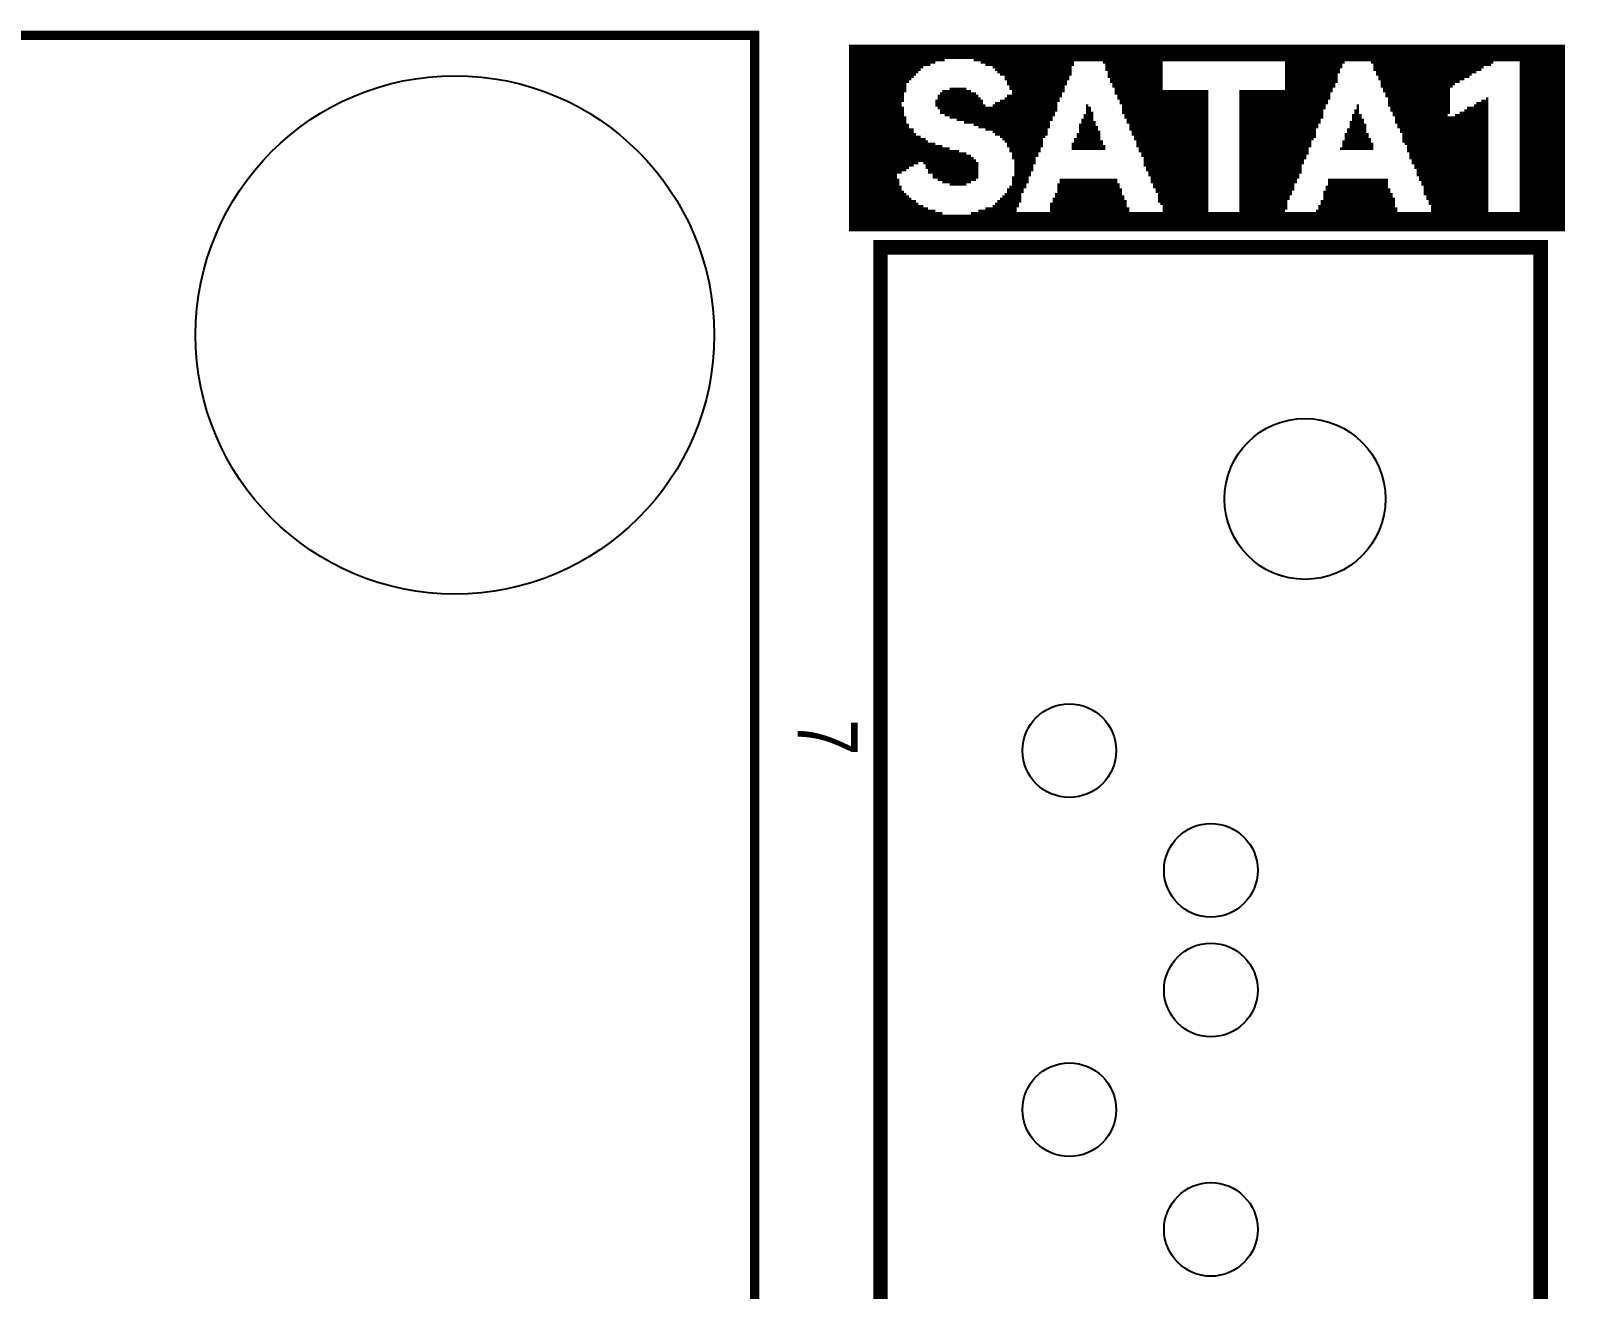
# Model space of a CAD drawing. Extents: x -92 to 136, y -31 to 80.
# Drawn here: x 62.37 to 78.66, y 56.84 to 70.19 of the extents above; entities that cross this region are included whole.
import ezdxf

# ---------------------------------------------------------------- set-up
doc = ezdxf.new("R2010")
doc.units = 0
for name, color, linetype in [('BG_SILKSCREEN_TOP', 85, 'CONTINUOUS'), ('PG_SILKSCREEN_TOP', 85, 'CONTINUOUS'), ('PIN_TOP', 1, 'CONTINUOUS')]:
    doc.layers.add(name, color=color, linetype=linetype)

msp = doc.modelspace()

# ---------------------------------------------------------------- linework, layer by layer
at = {"layer": 'BG_SILKSCREEN_TOP'}
for points, const_width in [([(70.050406, 70.142354), (-9.949688, 70.142354), (-9.949688, -9.85774), (70.050406, -9.85774), (70.050406, 70.142354)], 0.100076), ([(71.05142, 70.03288), (78.64602, 70.03288)], 0.0254), ([(71.05142, 70.00748), (78.64602, 70.00748)], 0.0254), ([(71.05142, 69.98208), (78.64602, 69.98208)], 0.0254), ([(71.05142, 69.95668), (78.64602, 69.95668)], 0.0254), ([(71.05142, 69.93128), (78.64602, 69.93128)], 0.0254), ([(71.05142, 69.90588), (78.64602, 69.90588)], 0.0254), ([(71.05142, 69.88048), (72.06742, 69.88048)], 0.0254), ([(71.05142, 69.85508), (71.96582, 69.85508)], 0.0254), ([(72.37222, 69.88048), (78.64602, 69.88048)], 0.0254), ([(72.44842, 69.85508), (73.43902, 69.85508)], 0.0254), ([(73.74382, 69.85508), (74.37882, 69.85508)], 0.0254), ([(75.67422, 69.85508), (76.30922, 69.85508)], 0.0254), ([(77.88402, 69.85508), (76.58862, 69.85508)], 0.0254), ([(78.16342, 69.85508), (78.64602, 69.85508)], 0.0254), ([(71.05142, 69.82968), (71.91502, 69.82968)], 0.0254), ([(71.05142, 69.80428), (71.83882, 69.80428)], 0.0254), ([(71.05142, 69.77888), (71.81342, 69.77888)], 0.0254), ([(71.05142, 69.75348), (71.78802, 69.75348)], 0.0254), ([(71.76262, 69.72808), (71.05142, 69.72808)], 0.0254), ([(71.05142, 69.70268), (71.73722, 69.70268)], 0.0254), ([(73.43902, 69.82968), (72.49922, 69.82968)], 0.0254), ([(72.57542, 69.80428), (73.41362, 69.80428)], 0.0254), ([(73.41362, 69.77888), (72.60082, 69.77888)], 0.0254), ([(72.62622, 69.75348), (73.41362, 69.75348)], 0.0254), ([(72.65162, 69.72808), (73.41362, 69.72808)], 0.0254), ([(73.38822, 69.70268), (72.70242, 69.70268)], 0.0254), ([(73.76922, 69.82968), (74.37882, 69.82968)], 0.0254), ([(73.76922, 69.80428), (74.37882, 69.80428)], 0.0254), ([(73.76922, 69.77888), (74.37882, 69.77888)], 0.0254), ([(73.79462, 69.75348), (74.37882, 69.75348)], 0.0254), ([(73.79462, 69.72808), (74.37882, 69.72808)], 0.0254), ([(73.79462, 69.70268), (74.37882, 69.70268)], 0.0254), ([(75.67422, 69.82968), (76.28382, 69.82968)], 0.0254), ([(75.67422, 69.80428), (76.28382, 69.80428)], 0.0254), ([(75.67422, 69.77888), (76.25842, 69.77888)], 0.0254), ([(75.67422, 69.75348), (76.25842, 69.75348)], 0.0254), ([(75.67422, 69.72808), (76.23302, 69.72808)], 0.0254), ([(75.67422, 69.70268), (76.23302, 69.70268)], 0.0254), ([(76.28382, 69.80428), (76.25842, 69.80428)], 0.0254), ([(77.85862, 69.82968), (76.61402, 69.82968)], 0.0254), ([(77.78242, 69.80428), (76.61402, 69.80428)], 0.0254), ([(76.61402, 69.77888), (77.75702, 69.77888)], 0.0254), ([(77.70622, 69.75348), (76.63942, 69.75348)], 0.0254), ([(77.65542, 69.72808), (76.63942, 69.72808)], 0.0254), ([(77.63002, 69.70268), (76.66482, 69.70268)], 0.0254), ([(78.16342, 69.82968), (78.64602, 69.82968)], 0.0254), ([(78.16342, 69.80428), (78.64602, 69.80428)], 0.0254), ([(78.16342, 69.77888), (78.64602, 69.77888)], 0.0254), ([(78.16342, 69.75348), (78.64602, 69.75348)], 0.0254), ([(78.16342, 69.72808), (78.64602, 69.72808)], 0.0254), ([(78.16342, 69.70268), (78.64602, 69.70268)], 0.0254), ([(71.05142, 69.67728), (71.71182, 69.67728)], 0.0254), ([(71.05142, 69.65188), (71.68642, 69.65188)], 0.0254), ([(71.05142, 69.62648), (71.66102, 69.62648)], 0.0254), ([(71.05142, 69.60108), (71.66102, 69.60108)], 0.0254), ([(71.05142, 69.57568), (71.66102, 69.57568)], 0.0254), ([(71.66102, 69.55028), (71.05142, 69.55028)], 0.0254), ([(72.34682, 69.55028), (72.04202, 69.55028)], 0.0254), ([(72.11822, 69.57568), (72.29602, 69.57568)], 0.0254), ([(73.38822, 69.67728), (72.70242, 69.67728)], 0.0254), ([(72.72782, 69.65188), (73.36282, 69.65188)], 0.0254), ([(72.72782, 69.62648), (73.36282, 69.62648)], 0.0254), ([(73.33742, 69.60108), (72.75322, 69.60108)], 0.0254), ([(72.75322, 69.57568), (73.33742, 69.57568)], 0.0254), ([(72.77862, 69.55028), (73.33742, 69.55028)], 0.0254), ([(73.82002, 69.67728), (74.37882, 69.67728)], 0.0254), ([(73.82002, 69.65188), (74.37882, 69.65188)], 0.0254), ([(73.84542, 69.62648), (74.37882, 69.62648)], 0.0254), ([(73.84542, 69.60108), (74.37882, 69.60108)], 0.0254), ([(73.87082, 69.57568), (74.37882, 69.57568)], 0.0254), ([(73.87082, 69.55028), (74.86142, 69.55028)], 0.0254), ([(75.19162, 69.55028), (76.18222, 69.55028)], 0.0254), ([(75.67422, 69.67728), (76.23302, 69.67728)], 0.0254), ([(75.67422, 69.65188), (76.23302, 69.65188)], 0.0254), ([(75.67422, 69.62648), (76.20762, 69.62648)], 0.0254), ([(75.67422, 69.60108), (76.20762, 69.60108)], 0.0254), ([(75.67422, 69.57568), (76.18222, 69.57568)], 0.0254), ([(77.57922, 69.67728), (76.66482, 69.67728)], 0.0254), ([(76.69022, 69.65188), (77.52842, 69.65188)], 0.0254), ([(76.69022, 69.62648), (77.47762, 69.62648)], 0.0254), ([(76.69022, 69.60108), (77.45222, 69.60108)], 0.0254), ([(77.42682, 69.57568), (76.71562, 69.57568)], 0.0254), ([(77.42682, 69.55028), (76.71562, 69.55028)], 0.0254), ([(76.76642, 69.55028), (76.79182, 69.55028)], 0.0254), ([(78.16342, 69.67728), (78.64602, 69.67728)], 0.0254), ([(78.16342, 69.65188), (78.64602, 69.65188)], 0.0254), ([(78.16342, 69.62648), (78.64602, 69.62648)], 0.0254), ([(78.16342, 69.60108), (78.64602, 69.60108)], 0.0254), ([(78.16342, 69.57568), (78.64602, 69.57568)], 0.0254), ([(78.16342, 69.55028), (78.64602, 69.55028)], 0.0254), ([(71.05142, 69.52488), (71.63562, 69.52488)], 0.0254), ([(71.63562, 69.49948), (71.05142, 69.49948)], 0.0254), ([(71.63562, 69.47408), (71.05142, 69.47408)], 0.0254), ([(71.63562, 69.44868), (71.05142, 69.44868)], 0.0254), ([(71.05142, 69.42328), (71.61022, 69.42328)], 0.0254), ([(71.05142, 69.39788), (71.61022, 69.39788)], 0.0254), ([(71.05142, 69.37248), (71.63562, 69.37248)], 0.0254), ([(71.96582, 69.44868), (72.47382, 69.44868)], 0.0254), ([(72.47382, 69.42328), (71.96582, 69.42328)], 0.0254), ([(71.96582, 69.39788), (72.49922, 69.39788)], 0.0254), ([(71.99122, 69.49948), (72.42302, 69.49948)], 0.0254), ([(72.44842, 69.47408), (71.99122, 69.47408)], 0.0254), ([(71.99122, 69.37248), (73.26122, 69.37248)], 0.0254), ([(72.01662, 69.52488), (72.39762, 69.52488)], 0.0254), ([(72.57542, 69.39788), (73.26122, 69.39788)], 0.0254), ([(72.60082, 69.42328), (73.26122, 69.42328)], 0.0254), ([(73.28662, 69.44868), (72.65162, 69.44868)], 0.0254), ([(72.70242, 69.47408), (73.28662, 69.47408)], 0.0254), ([(72.72782, 69.49948), (73.31202, 69.49948)], 0.0254), ([(72.77862, 69.52488), (73.31202, 69.52488)], 0.0254), ([(73.56602, 69.39788), (73.59142, 69.39788)], 0.0254), ([(73.56602, 69.37248), (73.61682, 69.37248)], 0.0254), ([(73.87082, 69.52488), (74.86142, 69.52488)], 0.0254), ([(73.89622, 69.49948), (74.86142, 69.49948)], 0.0254), ([(73.89622, 69.47408), (74.86142, 69.47408)], 0.0254), ([(73.92162, 69.44868), (74.86142, 69.44868)], 0.0254), ([(73.92162, 69.42328), (74.86142, 69.42328)], 0.0254), ([(73.94702, 69.39788), (74.86142, 69.39788)], 0.0254), ([(73.94702, 69.37248), (74.86142, 69.37248)], 0.0254), ([(75.19162, 69.52488), (76.15682, 69.52488)], 0.0254), ([(75.19162, 69.49948), (76.15682, 69.49948)], 0.0254), ([(75.19162, 69.47408), (76.15682, 69.47408)], 0.0254), ([(75.19162, 69.44868), (76.13142, 69.44868)], 0.0254), ([(75.19162, 69.42328), (76.13142, 69.42328)], 0.0254), ([(75.19162, 69.39788), (76.10602, 69.39788)], 0.0254), ([(75.19162, 69.37248), (76.10602, 69.37248)], 0.0254), ([(76.43622, 69.39788), (76.46162, 69.39788)], 0.0254), ([(76.43622, 69.37248), (76.46162, 69.37248)], 0.0254), ([(76.74102, 69.52488), (77.42682, 69.52488)], 0.0254), ([(76.74102, 69.49948), (77.42682, 69.49948)], 0.0254), ([(76.76642, 69.47408), (77.42682, 69.47408)], 0.0254), ([(76.76642, 69.44868), (77.42682, 69.44868)], 0.0254), ([(76.76642, 69.42328), (77.42682, 69.42328)], 0.0254), ([(76.76642, 69.39788), (77.42682, 69.39788)], 0.0254), ([(76.79182, 69.49948), (77.35062, 69.49948)], 0.0254), ([(76.79182, 69.37248), (77.42682, 69.37248)], 0.0254), ([(76.81722, 69.52488), (77.35062, 69.52488)], 0.0254), ([(77.83322, 69.37248), (77.60462, 69.37248)], 0.0254), ([(77.68082, 69.39788), (77.83322, 69.39788)], 0.0254), ([(77.70622, 69.42328), (77.83322, 69.42328)], 0.0254), ([(77.75702, 69.44868), (77.83322, 69.44868)], 0.0254), ([(77.80782, 69.47408), (77.83322, 69.47408)], 0.0254), ([(78.16342, 69.52488), (78.64602, 69.52488)], 0.0254), ([(78.16342, 69.49948), (78.64602, 69.49948)], 0.0254), ([(78.16342, 69.47408), (78.64602, 69.47408)], 0.0254), ([(78.16342, 69.44868), (78.64602, 69.44868)], 0.0254), ([(78.16342, 69.42328), (78.64602, 69.42328)], 0.0254), ([(78.16342, 69.39788), (78.64602, 69.39788)], 0.0254), ([(78.16342, 69.37248), (78.64602, 69.37248)], 0.0254), ([(71.63562, 69.34708), (71.05142, 69.34708)], 0.0254), ([(71.63562, 69.32168), (71.05142, 69.32168)], 0.0254), ([(71.63562, 69.29628), (71.05142, 69.29628)], 0.0254), ([(71.05142, 69.27088), (71.66102, 69.27088)], 0.0254), ([(71.66102, 69.24548), (71.05142, 69.24548)], 0.0254), ([(71.66102, 69.22008), (71.05142, 69.22008)], 0.0254), ([(72.01662, 69.34708), (73.26122, 69.34708)], 0.0254), ([(72.01662, 69.32168), (73.23582, 69.32168)], 0.0254), ([(72.06742, 69.29628), (73.23582, 69.29628)], 0.0254), ([(72.11822, 69.27088), (73.21042, 69.27088)], 0.0254), ([(72.19442, 69.24548), (73.21042, 69.24548)], 0.0254), ([(72.27062, 69.22008), (73.18502, 69.22008)], 0.0254), ([(73.51522, 69.24548), (73.64222, 69.24548)], 0.0254), ([(73.51522, 69.22008), (73.66762, 69.22008)], 0.0254), ([(73.54062, 69.29628), (73.64222, 69.29628)], 0.0254), ([(73.54062, 69.27088), (73.64222, 69.27088)], 0.0254), ([(73.56602, 69.34708), (73.61682, 69.34708)], 0.0254), ([(73.56602, 69.32168), (73.64222, 69.32168)], 0.0254), ([(73.94702, 69.34708), (74.86142, 69.34708)], 0.0254), ([(73.94702, 69.32168), (74.86142, 69.32168)], 0.0254), ([(73.97242, 69.29628), (74.86142, 69.29628)], 0.0254), ([(73.97242, 69.27088), (74.86142, 69.27088)], 0.0254), ([(73.99782, 69.24548), (74.86142, 69.24548)], 0.0254), ([(73.99782, 69.22008), (74.86142, 69.22008)], 0.0254), ([(75.19162, 69.34708), (76.08062, 69.34708)], 0.0254), ([(75.19162, 69.32168), (76.08062, 69.32168)], 0.0254), ([(75.19162, 69.29628), (76.08062, 69.29628)], 0.0254), ([(75.19162, 69.27088), (76.08062, 69.27088)], 0.0254), ([(75.19162, 69.24548), (76.05522, 69.24548)], 0.0254), ([(75.19162, 69.22008), (76.05522, 69.22008)], 0.0254), ([(76.08062, 69.32168), (76.05522, 69.32168)], 0.0254), ([(76.36002, 69.22008), (76.51242, 69.22008)], 0.0254), ([(76.38542, 69.29628), (76.48702, 69.29628)], 0.0254), ([(76.38542, 69.27088), (76.48702, 69.27088)], 0.0254), ([(76.38542, 69.24548), (76.51242, 69.24548)], 0.0254), ([(76.41082, 69.34708), (76.46162, 69.34708)], 0.0254), ([(76.41082, 69.32168), (76.46162, 69.32168)], 0.0254), ([(76.79182, 69.34708), (77.42682, 69.34708)], 0.0254), ([(76.81722, 69.32168), (77.42682, 69.32168)], 0.0254), ([(76.81722, 69.29628), (77.40142, 69.29628)], 0.0254), ([(76.84262, 69.27088), (77.83322, 69.27088)], 0.0254), ([(76.84262, 69.24548), (77.42682, 69.24548)], 0.0254), ([(76.84262, 69.22008), (77.83322, 69.22008)], 0.0254), ([(77.42682, 69.24548), (77.40142, 69.24548)], 0.0254), ([(77.42682, 69.24548), (77.83322, 69.24548)], 0.0254), ([(77.47762, 69.29628), (77.83322, 69.29628)], 0.0254), ([(77.52842, 69.32168), (77.83322, 69.32168)], 0.0254), ([(77.57922, 69.34708), (77.83322, 69.34708)], 0.0254), ([(78.16342, 69.34708), (78.64602, 69.34708)], 0.0254), ([(78.16342, 69.32168), (78.64602, 69.32168)], 0.0254), ([(78.16342, 69.29628), (78.64602, 69.29628)], 0.0254), ([(78.16342, 69.27088), (78.64602, 69.27088)], 0.0254), ([(78.16342, 69.24548), (78.64602, 69.24548)], 0.0254), ([(78.16342, 69.22008), (78.64602, 69.22008)], 0.0254), ([(71.68642, 69.19468), (71.05142, 69.19468)], 0.0254), ([(71.68642, 69.16928), (71.05142, 69.16928)], 0.0254), ([(71.05142, 69.14388), (71.73722, 69.14388)], 0.0254), ([(71.05142, 69.11848), (71.73722, 69.11848)], 0.0254), ([(71.05142, 69.09308), (71.76262, 69.09308)], 0.0254), ([(71.05142, 69.06768), (71.81342, 69.06768)], 0.0254), ([(71.86422, 69.04228), (71.05142, 69.04228)], 0.0254), ([(72.37222, 69.19468), (73.18502, 69.19468)], 0.0254), ([(73.18502, 69.16928), (72.42302, 69.16928)], 0.0254), ([(72.49922, 69.14388), (73.15962, 69.14388)], 0.0254), ([(72.57542, 69.11848), (73.15962, 69.11848)], 0.0254), ([(72.60082, 69.09308), (73.15962, 69.09308)], 0.0254), ([(72.65162, 69.06768), (73.13422, 69.06768)], 0.0254), ([(72.67702, 69.04228), (73.10882, 69.04228)], 0.0254), ([(73.43902, 69.04228), (73.71842, 69.04228)], 0.0254), ([(73.46442, 69.09308), (73.71842, 69.09308)], 0.0254), ([(73.46442, 69.06768), (73.71842, 69.06768)], 0.0254), ([(73.48982, 69.19468), (73.66762, 69.19468)], 0.0254), ([(73.48982, 69.16928), (73.69302, 69.16928)], 0.0254), ([(73.48982, 69.14388), (73.69302, 69.14388)], 0.0254), ([(73.48982, 69.11848), (73.71842, 69.11848)], 0.0254), ([(74.02322, 69.19468), (74.86142, 69.19468)], 0.0254), ([(74.02322, 69.16928), (74.86142, 69.16928)], 0.0254), ([(74.02322, 69.14388), (74.86142, 69.14388)], 0.0254), ([(74.04862, 69.11848), (74.86142, 69.11848)], 0.0254), ([(74.04862, 69.09308), (74.86142, 69.09308)], 0.0254), ([(74.07402, 69.06768), (74.86142, 69.06768)], 0.0254), ([(74.07402, 69.04228), (74.86142, 69.04228)], 0.0254), ([(75.19162, 69.19468), (76.02982, 69.19468)], 0.0254), ([(75.19162, 69.16928), (76.02982, 69.16928)], 0.0254), ([(75.19162, 69.14388), (76.00442, 69.14388)], 0.0254), ([(75.19162, 69.11848), (76.00442, 69.11848)], 0.0254), ([(75.19162, 69.09308), (76.00442, 69.09308)], 0.0254), ([(76.00442, 69.06768), (75.19162, 69.06768)], 0.0254), ([(75.19162, 69.04228), (75.97902, 69.04228)], 0.0254), ([(76.56322, 69.09308), (76.30922, 69.09308)], 0.0254), ([(76.56322, 69.06768), (76.30922, 69.06768)], 0.0254), ([(76.30922, 69.04228), (76.58862, 69.04228)], 0.0254), ([(76.53782, 69.14388), (76.33462, 69.14388)], 0.0254), ([(76.53782, 69.11848), (76.33462, 69.11848)], 0.0254), ([(76.36002, 69.19468), (76.53782, 69.19468)], 0.0254), ([(76.36002, 69.16928), (76.53782, 69.16928)], 0.0254), ([(76.86802, 69.19468), (77.83322, 69.19468)], 0.0254), ([(76.86802, 69.16928), (77.83322, 69.16928)], 0.0254), ([(76.89342, 69.14388), (77.83322, 69.14388)], 0.0254), ([(76.89342, 69.11848), (77.83322, 69.11848)], 0.0254), ([(76.91882, 69.09308), (77.83322, 69.09308)], 0.0254), ([(76.91882, 69.06768), (77.83322, 69.06768)], 0.0254), ([(76.91882, 69.04228), (77.83322, 69.04228)], 0.0254), ([(78.16342, 69.19468), (78.64602, 69.19468)], 0.0254), ([(78.16342, 69.16928), (78.64602, 69.16928)], 0.0254), ([(78.16342, 69.14388), (78.64602, 69.14388)], 0.0254), ([(78.16342, 69.11848), (78.64602, 69.11848)], 0.0254), ([(78.16342, 69.09308), (78.64602, 69.09308)], 0.0254), ([(78.16342, 69.06768), (78.64602, 69.06768)], 0.0254), ([(78.16342, 69.04228), (78.64602, 69.04228)], 0.0254), ([(71.05142, 69.01688), (71.88962, 69.01688)], 0.0254), ([(71.05142, 68.99148), (71.96582, 68.99148)], 0.0254), ([(71.05142, 68.96608), (72.04202, 68.96608)], 0.0254), ([(71.05142, 68.94068), (72.11822, 68.94068)], 0.0254), ([(72.21982, 68.91528), (71.05142, 68.91528)], 0.0254), ([(71.05142, 68.88988), (72.29602, 68.88988)], 0.0254), ([(73.10882, 69.01688), (72.70242, 69.01688)], 0.0254), ([(73.10882, 68.99148), (72.72782, 68.99148)], 0.0254), ([(73.10882, 68.96608), (72.72782, 68.96608)], 0.0254), ([(73.08342, 68.94068), (72.75322, 68.94068)], 0.0254), ([(73.08342, 68.91528), (72.75322, 68.91528)], 0.0254), ([(73.05802, 68.88988), (72.77862, 68.88988)], 0.0254), ([(73.41362, 68.99148), (73.74382, 68.99148)], 0.0254), ([(73.41362, 68.96608), (73.76922, 68.96608)], 0.0254), ([(73.41362, 68.94068), (73.76922, 68.94068)], 0.0254), ([(73.43902, 69.01688), (73.74382, 69.01688)], 0.0254), ([(74.09942, 69.01688), (74.86142, 69.01688)], 0.0254), ([(74.09942, 68.99148), (74.86142, 68.99148)], 0.0254), ([(74.09942, 68.96608), (74.86142, 68.96608)], 0.0254), ([(74.12482, 68.94068), (74.86142, 68.94068)], 0.0254), ([(74.12482, 68.91528), (74.86142, 68.91528)], 0.0254), ([(74.15022, 68.88988), (74.86142, 68.88988)], 0.0254), ([(75.19162, 69.01688), (75.95362, 69.01688)], 0.0254), ([(75.19162, 68.99148), (75.95362, 68.99148)], 0.0254), ([(75.19162, 68.96608), (75.95362, 68.96608)], 0.0254), ([(75.19162, 68.94068), (75.92822, 68.94068)], 0.0254), ([(75.19162, 68.91528), (75.92822, 68.91528)], 0.0254), ([(75.19162, 68.88988), (75.92822, 68.88988)], 0.0254), ([(75.95362, 69.01688), (75.90282, 69.01688)], 0.0254), ([(76.25842, 68.94068), (76.61402, 68.94068)], 0.0254), ([(76.28382, 69.01688), (76.58862, 69.01688)], 0.0254), ([(76.28382, 68.99148), (76.61402, 68.99148)], 0.0254), ([(76.28382, 68.96608), (76.61402, 68.96608)], 0.0254), ([(76.91882, 69.01688), (77.83322, 69.01688)], 0.0254), ([(76.94422, 68.99148), (77.83322, 68.99148)], 0.0254), ([(76.96962, 68.96608), (77.83322, 68.96608)], 0.0254), ([(76.96962, 68.94068), (77.83322, 68.94068)], 0.0254), ([(76.96962, 68.91528), (77.83322, 68.91528)], 0.0254), ([(76.99502, 68.88988), (77.83322, 68.88988)], 0.0254), ([(78.16342, 69.01688), (78.64602, 69.01688)], 0.0254), ([(78.16342, 68.99148), (78.64602, 68.99148)], 0.0254), ([(78.16342, 68.96608), (78.64602, 68.96608)], 0.0254), ([(78.16342, 68.94068), (78.64602, 68.94068)], 0.0254), ([(78.16342, 68.91528), (78.64602, 68.91528)], 0.0254), ([(78.16342, 68.88988), (78.64602, 68.88988)], 0.0254), ([(71.05142, 68.86448), (72.34682, 68.86448)], 0.0254), ([(71.05142, 68.83908), (72.37222, 68.83908)], 0.0254), ([(71.05142, 68.81368), (72.39762, 68.81368)], 0.0254), ([(71.05142, 68.78828), (71.78802, 68.78828)], 0.0254), ([(71.05142, 68.76288), (71.73722, 68.76288)], 0.0254), ([(71.05142, 68.73748), (71.68642, 68.73748)], 0.0254), ([(71.05142, 68.71208), (71.66102, 68.71208)], 0.0254), ([(71.83882, 68.78828), (72.42302, 68.78828)], 0.0254), ([(71.86422, 68.76288), (72.42302, 68.76288)], 0.0254), ([(71.86422, 68.73748), (72.42302, 68.73748)], 0.0254), ([(71.88962, 68.71208), (72.42302, 68.71208)], 0.0254), ([(72.77862, 68.86448), (73.05802, 68.86448)], 0.0254), ([(72.77862, 68.83908), (73.03262, 68.83908)], 0.0254), ([(72.80402, 68.81368), (73.03262, 68.81368)], 0.0254), ([(72.80402, 68.78828), (73.03262, 68.78828)], 0.0254), ([(72.80402, 68.76288), (73.00722, 68.76288)], 0.0254), ([(72.80402, 68.73748), (73.00722, 68.73748)], 0.0254), ([(72.80402, 68.71208), (73.00722, 68.71208)], 0.0254), ([(74.15022, 68.86448), (74.86142, 68.86448)], 0.0254), ([(74.17562, 68.83908), (74.86142, 68.83908)], 0.0254), ([(74.17562, 68.81368), (74.86142, 68.81368)], 0.0254), ([(74.17562, 68.78828), (74.86142, 68.78828)], 0.0254), ([(74.17562, 68.76288), (74.86142, 68.76288)], 0.0254), ([(74.20102, 68.73748), (74.86142, 68.73748)], 0.0254), ([(74.20102, 68.71208), (74.86142, 68.71208)], 0.0254), ([(75.19162, 68.86448), (75.90282, 68.86448)], 0.0254), ([(75.19162, 68.83908), (75.90282, 68.83908)], 0.0254), ([(75.19162, 68.81368), (75.87742, 68.81368)], 0.0254), ([(75.19162, 68.78828), (75.87742, 68.78828)], 0.0254), ([(75.19162, 68.76288), (75.85202, 68.76288)], 0.0254), ([(75.19162, 68.73748), (75.85202, 68.73748)], 0.0254), ([(75.19162, 68.71208), (75.85202, 68.71208)], 0.0254), ([(75.85202, 68.71208), (75.82662, 68.71208)], 0.0254), ([(76.99502, 68.86448), (77.83322, 68.86448)], 0.0254), ([(76.99502, 68.83908), (77.83322, 68.83908)], 0.0254), ([(77.02042, 68.81368), (77.83322, 68.81368)], 0.0254), ([(77.02042, 68.78828), (77.83322, 68.78828)], 0.0254), ([(77.04582, 68.76288), (77.83322, 68.76288)], 0.0254), ([(77.04582, 68.73748), (77.83322, 68.73748)], 0.0254), ([(77.07122, 68.71208), (77.83322, 68.71208)], 0.0254), ([(78.16342, 68.86448), (78.64602, 68.86448)], 0.0254), ([(78.16342, 68.83908), (78.64602, 68.83908)], 0.0254), ([(78.16342, 68.81368), (78.64602, 68.81368)], 0.0254), ([(78.16342, 68.78828), (78.64602, 68.78828)], 0.0254), ([(78.16342, 68.76288), (78.64602, 68.76288)], 0.0254), ([(78.16342, 68.73748), (78.64602, 68.73748)], 0.0254), ([(78.16342, 68.71208), (78.64602, 68.71208)], 0.0254), ([(71.05142, 68.68668), (71.61022, 68.68668)], 0.0254), ([(71.05142, 68.66128), (71.55942, 68.66128)], 0.0254), ([(71.05142, 68.63588), (71.55942, 68.63588)], 0.0254), ([(71.05142, 68.61048), (71.58482, 68.61048)], 0.0254), ([(71.05142, 68.58508), (71.58482, 68.58508)], 0.0254), ([(71.05142, 68.55968), (71.58482, 68.55968)], 0.0254), ([(71.88962, 68.68668), (72.42302, 68.68668)], 0.0254), ([(72.42302, 68.66128), (71.94042, 68.66128)], 0.0254), ([(72.42302, 68.63588), (71.94042, 68.63588)], 0.0254), ([(72.39762, 68.61048), (71.99122, 68.61048)], 0.0254), ([(72.04202, 68.58508), (72.34682, 68.58508)], 0.0254), ([(72.11822, 68.55968), (72.29602, 68.55968)], 0.0254), ([(72.77862, 68.63588), (72.95642, 68.63588)], 0.0254), ([(72.77862, 68.61048), (72.95642, 68.61048)], 0.0254), ([(72.77862, 68.58508), (72.95642, 68.58508)], 0.0254), ([(72.77862, 68.55968), (72.93102, 68.55968)], 0.0254), ([(72.80402, 68.68668), (72.98182, 68.68668)], 0.0254), ([(72.80402, 68.66128), (72.98182, 68.66128)], 0.0254), ([(73.26122, 68.55968), (73.92162, 68.55968)], 0.0254), ([(73.28662, 68.61048), (73.89622, 68.61048)], 0.0254), ([(73.28662, 68.58508), (73.89622, 68.58508)], 0.0254), ([(74.22642, 68.68668), (74.86142, 68.68668)], 0.0254), ([(74.22642, 68.66128), (74.86142, 68.66128)], 0.0254), ([(74.25182, 68.63588), (74.86142, 68.63588)], 0.0254), ([(74.25182, 68.61048), (74.86142, 68.61048)], 0.0254), ([(74.25182, 68.58508), (74.86142, 68.58508)], 0.0254), ([(74.86142, 68.55968), (74.27722, 68.55968)], 0.0254), ([(75.19162, 68.68668), (75.85202, 68.68668)], 0.0254), ([(75.19162, 68.66128), (75.82662, 68.66128)], 0.0254), ([(75.19162, 68.63588), (75.82662, 68.63588)], 0.0254), ([(75.19162, 68.61048), (75.80122, 68.61048)], 0.0254), ([(75.19162, 68.58508), (75.80122, 68.58508)], 0.0254), ([(75.19162, 68.55968), (75.77582, 68.55968)], 0.0254), ([(76.13142, 68.61048), (76.76642, 68.61048)], 0.0254), ([(76.76642, 68.58508), (76.13142, 68.58508)], 0.0254), ([(76.76642, 68.55968), (76.13142, 68.55968)], 0.0254), ([(77.07122, 68.68668), (77.83322, 68.68668)], 0.0254), ([(77.07122, 68.66128), (77.83322, 68.66128)], 0.0254), ([(77.09662, 68.63588), (77.83322, 68.63588)], 0.0254), ([(77.09662, 68.61048), (77.83322, 68.61048)], 0.0254), ([(77.12202, 68.58508), (77.83322, 68.58508)], 0.0254), ([(77.12202, 68.55968), (77.83322, 68.55968)], 0.0254), ([(78.16342, 68.68668), (78.64602, 68.68668)], 0.0254), ([(78.16342, 68.66128), (78.64602, 68.66128)], 0.0254), ([(78.16342, 68.63588), (78.64602, 68.63588)], 0.0254), ([(78.16342, 68.61048), (78.64602, 68.61048)], 0.0254), ([(78.16342, 68.58508), (78.64602, 68.58508)], 0.0254), ([(78.16342, 68.55968), (78.64602, 68.55968)], 0.0254), ([(71.05142, 68.53428), (71.61022, 68.53428)], 0.0254), ([(71.05142, 68.50888), (71.61022, 68.50888)], 0.0254), ([(71.05142, 68.48348), (71.63562, 68.48348)], 0.0254), ([(71.05142, 68.45808), (71.66102, 68.45808)], 0.0254), ([(71.05142, 68.43268), (71.68642, 68.43268)], 0.0254), ([(71.05142, 68.40728), (71.71182, 68.40728)], 0.0254), ([(72.65162, 68.40728), (72.88022, 68.40728)], 0.0254), ([(72.88022, 68.43268), (72.67702, 68.43268)], 0.0254), ([(72.70242, 68.45808), (72.88022, 68.45808)], 0.0254), ([(72.72782, 68.50888), (72.90562, 68.50888)], 0.0254), ([(72.90562, 68.48348), (72.72782, 68.48348)], 0.0254), ([(72.75322, 68.53428), (72.93102, 68.53428)], 0.0254), ([(73.97242, 68.40728), (73.21042, 68.40728)], 0.0254), ([(73.94702, 68.45808), (73.23582, 68.45808)], 0.0254), ([(73.97242, 68.43268), (73.23582, 68.43268)], 0.0254), ([(73.26122, 68.53428), (73.92162, 68.53428)], 0.0254), ([(73.26122, 68.50888), (73.94702, 68.50888)], 0.0254), ([(73.94702, 68.48348), (73.26122, 68.48348)], 0.0254), ([(73.92162, 68.53428), (73.89622, 68.53428)], 0.0254), ([(74.86142, 68.53428), (74.27722, 68.53428)], 0.0254), ([(74.86142, 68.50888), (74.30262, 68.50888)], 0.0254), ([(74.86142, 68.48348), (74.30262, 68.48348)], 0.0254), ([(74.32802, 68.45808), (74.86142, 68.45808)], 0.0254), ([(74.32802, 68.43268), (74.86142, 68.43268)], 0.0254), ([(74.32802, 68.40728), (74.86142, 68.40728)], 0.0254), ([(75.19162, 68.53428), (75.77582, 68.53428)], 0.0254), ([(75.19162, 68.50888), (75.77582, 68.50888)], 0.0254), ([(75.19162, 68.48348), (75.75042, 68.48348)], 0.0254), ([(75.19162, 68.45808), (75.75042, 68.45808)], 0.0254), ([(75.19162, 68.43268), (75.72502, 68.43268)], 0.0254), ([(75.19162, 68.40728), (75.72502, 68.40728)], 0.0254), ([(76.08062, 68.48348), (76.79182, 68.48348)], 0.0254), ([(76.08062, 68.45808), (76.81722, 68.45808)], 0.0254), ([(76.08062, 68.43268), (76.81722, 68.43268)], 0.0254), ([(76.08062, 68.40728), (76.84262, 68.40728)], 0.0254), ([(76.76642, 68.53428), (76.10602, 68.53428)], 0.0254), ([(76.10602, 68.50888), (76.79182, 68.50888)], 0.0254), ([(77.14742, 68.53428), (77.83322, 68.53428)], 0.0254), ([(77.14742, 68.50888), (77.83322, 68.50888)], 0.0254), ([(77.14742, 68.48348), (77.83322, 68.48348)], 0.0254), ([(77.14742, 68.45808), (77.83322, 68.45808)], 0.0254), ([(77.17282, 68.43268), (77.83322, 68.43268)], 0.0254), ([(77.17282, 68.40728), (77.83322, 68.40728)], 0.0254), ([(78.16342, 68.53428), (78.64602, 68.53428)], 0.0254), ([(78.16342, 68.50888), (78.64602, 68.50888)], 0.0254), ([(78.16342, 68.48348), (78.64602, 68.48348)], 0.0254), ([(78.16342, 68.45808), (78.64602, 68.45808)], 0.0254), ([(78.16342, 68.43268), (78.64602, 68.43268)], 0.0254), ([(78.16342, 68.40728), (78.64602, 68.40728)], 0.0254), ([(71.05142, 68.38188), (71.76262, 68.38188)], 0.0254), ([(71.05142, 68.35648), (71.78802, 68.35648)], 0.0254), ([(71.05142, 68.33108), (71.83882, 68.33108)], 0.0254), ([(71.05142, 68.30568), (71.88962, 68.30568)], 0.0254), ([(71.05142, 68.28028), (71.96582, 68.28028)], 0.0254), ([(71.05142, 68.25488), (72.04202, 68.25488)], 0.0254), ([(78.64602, 68.22948), (71.05142, 68.22948)], 0.0254), ([(78.64602, 68.25488), (72.34682, 68.25488)], 0.0254), ([(72.82942, 68.28028), (72.42302, 68.28028)], 0.0254), ([(72.49922, 68.30568), (72.82942, 68.30568)], 0.0254), ([(72.57542, 68.33108), (72.85482, 68.33108)], 0.0254), ([(72.60082, 68.35648), (72.85482, 68.35648)], 0.0254), ([(72.62622, 68.38188), (72.88022, 68.38188)], 0.0254), ([(73.18502, 68.35648), (73.99782, 68.35648)], 0.0254), ([(73.18502, 68.33108), (73.99782, 68.33108)], 0.0254), ([(74.02322, 68.30568), (73.18502, 68.30568)], 0.0254), ([(73.18502, 68.28028), (74.02322, 68.28028)], 0.0254), ([(73.21042, 68.38188), (73.99782, 68.38188)], 0.0254), ([(74.32802, 68.38188), (74.86142, 68.38188)], 0.0254), ([(74.35342, 68.35648), (74.86142, 68.35648)], 0.0254), ([(74.37882, 68.33108), (74.86142, 68.33108)], 0.0254), ([(74.37882, 68.30568), (74.86142, 68.30568)], 0.0254), ([(74.86142, 68.28028), (74.37882, 68.28028)], 0.0254), ([(75.19162, 68.38188), (75.69962, 68.38188)], 0.0254), ([(75.19162, 68.35648), (75.69962, 68.35648)], 0.0254), ([(75.19162, 68.33108), (75.69962, 68.33108)], 0.0254), ([(75.19162, 68.30568), (75.69962, 68.30568)], 0.0254), ([(75.19162, 68.28028), (75.67422, 68.28028)], 0.0254), ([(76.00442, 68.28028), (76.86802, 68.28028)], 0.0254), ([(76.84262, 68.33108), (76.02982, 68.33108)], 0.0254), ([(76.02982, 68.30568), (76.86802, 68.30568)], 0.0254), ([(76.84262, 68.38188), (76.05522, 68.38188)], 0.0254), ([(76.84262, 68.35648), (76.05522, 68.35648)], 0.0254), ([(77.19822, 68.38188), (77.83322, 68.38188)], 0.0254), ([(77.19822, 68.35648), (77.83322, 68.35648)], 0.0254), ([(77.22362, 68.33108), (77.83322, 68.33108)], 0.0254), ([(77.22362, 68.30568), (77.83322, 68.30568)], 0.0254), ([(77.22362, 68.28028), (77.83322, 68.28028)], 0.0254), ([(78.16342, 68.38188), (78.64602, 68.38188)], 0.0254), ([(78.16342, 68.35648), (78.64602, 68.35648)], 0.0254), ([(78.16342, 68.33108), (78.64602, 68.33108)], 0.0254), ([(78.16342, 68.30568), (78.64602, 68.30568)], 0.0254), ([(78.16342, 68.28028), (78.64602, 68.28028)], 0.0254), ([(71.05142, 68.20408), (78.64602, 68.20408)], 0.0254), ([(71.05142, 68.17868), (78.64602, 68.17868)], 0.0254), ([(71.05142, 68.15328), (78.64602, 68.15328)], 0.0254), ([(71.05142, 68.12788), (78.64602, 68.12788)], 0.0254), ([(71.05142, 68.10248), (78.64602, 68.10248)], 0.0254), ([(71.05142, 68.07708), (78.64602, 68.07708)], 0.0254)]:
    msp.add_lwpolyline(points, dxfattribs=dict(at, const_width=const_width))
at = {"layer": 'PG_SILKSCREEN_TOP', "const_width": 0.1524}
msp.add_lwpolyline([(78.38694, 67.8942), (78.38694, 49.5935), (71.3867, 49.5935), (71.3867, 67.8942), (78.38694, 67.8942)], dxfattribs=at)
at = {"layer": 'PIN_TOP'}
for centre, radius in [((66.872866, 66.964814), 2.750058), ((75.88758, 65.22466), 0.85344), ((73.38822, 62.55512), 0.49657), ((74.88936, 61.28512), 0.49657), ((74.88936, 60.01512), 0.49657), ((73.38822, 58.74512), 0.49657), ((74.88936, 57.47512), 0.49657)]:
    msp.add_circle(centre, radius, dxfattribs=at)

# ---------------------------------------------------------------- texts
at = {"layer": 'PG_SILKSCREEN_TOP', "width": 0.8}
msp.add_text('7', height=0.635, rotation=270, dxfattribs=at).set_placement((70.50786, 62.88532))

doc.saveas('drawing.dxf')
